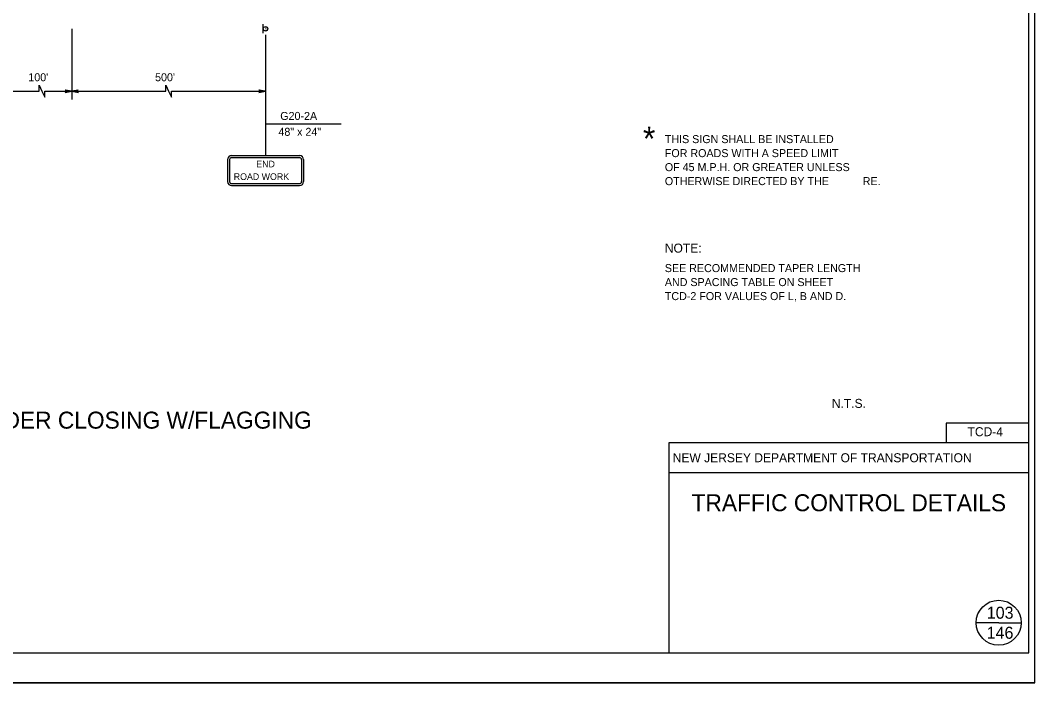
# Model space of a CAD drawing. Extents: x 499945 to 500993, y 499985 to 500645.
# Drawn here: x 500486 to 500993, y 499985 to 500316 of the extents above; entities that cross this region are included whole.
import ezdxf

# ---------------------------------------------------------------- set-up
doc = ezdxf.new("R2010")
doc.units = 0
for name, color, linetype in [('1', 7, 'Continuous'), ('24', 7, 'Continuous'), ('39', 7, 'Continuous'), ('41', 7, 'Continuous'), ('5', 7, 'Continuous'), ('56', 7, 'Continuous'), ('60', 7, 'Continuous'), ('63', 7, 'Continuous')]:
    doc.layers.add(name, color=color, linetype=linetype)

msp = doc.modelspace()

# ---------------------------------------------------------------- linework, layer by layer
at = {"layer": '1'}
for p, q in [((500990, 500000), (500990, 500630)), ((500511.53, 500312.02), (500511.53, 500276.67)), ((500608.46, 500309.07), (500608.46, 500248.59)), ((500495.2, 500280.81), (500495.2, 500283.81)), ((500495.2, 500283.81), (500496.64, 500280.81)), ((500558.56, 500280.81), (500558.56, 500283.81)), ((500558.56, 500283.81), (500560, 500280.81)), ((500481.76, 500280.81), (500495.2, 500280.81)), ((500496.64, 500280.81), (500498.09, 500277.82)), ((500498.09, 500277.82), (500498.09, 500280.81)), ((500498.09, 500280.81), (500511.53, 500280.81)), ((500511.53, 500280.81), (500558.56, 500280.81)), ((500560, 500280.81), (500561.44, 500277.82)), ((500561.44, 500277.82), (500561.44, 500280.81)), ((500561.44, 500280.81), (500608.46, 500280.81)), ((500608.46, 500264.46), (500646.19, 500264.46)), ((500990, 500114.84), (500948.66, 500114.84)), ((500948.66, 500114.84), (500948.66, 500105)), ((500990, 500105), (500810, 500105)), ((500810, 500105), (500810, 500000)), ((500990, 500090), (500810, 500090)), ((500975, 500015), (500963.75, 500015)), ((500975, 500015), (500986.25, 500015)), ((500000, 500000), (500990, 500000)), ((500993, 499985), (499944.83, 499985))]:
    msp.add_line(p, q, dxfattribs=at)
msp.add_circle((500975, 500015), 11.25, dxfattribs=at)
at = {"layer": '24'}
for points in [[(500511.53, 500280.81), (500508.21, 500281.4), (500509, 500280.81), (500508.23, 500280.23), (500511.53, 500280.81), (500511.31, 500280.81), (500508.3, 500281.36), (500509.07, 500280.81), (500508.36, 500280.28), (500511.19, 500280.8), (500511.08, 500280.81), (500508.5, 500281.27), (500509.08, 500280.81), (500508.49, 500280.36), (500511.03, 500280.81), (500510.92, 500280.8), (500508.67, 500281.2), (500509.11, 500280.81), (500508.66, 500280.41), (500510.6, 500280.8), (500510.41, 500280.8), (500508.84, 500281.12), (500509.14, 500280.82), (500508.81, 500280.49), (500510.38, 500280.81), (500510.2, 500280.82), (500509.02, 500281.03), (500509.24, 500280.8), (500509, 500280.57), (500510.04, 500280.81), (500509.87, 500280.83), (500509.16, 500280.97), (500509.28, 500280.81), (500509.08, 500280.63), (500509.79, 500280.81), (500509.32, 500280.92), (500509.39, 500280.8), (500509.18, 500280.67), (500509.67, 500280.8), (500509.36, 500280.87), (500509.49, 500280.77), (500509.34, 500280.71), (500509.49, 500280.81), (500509.41, 500280.82)], [(500511.53, 500280.81), (500514.86, 500280.23), (500514.06, 500280.81), (500514.84, 500281.39), (500511.53, 500280.81), (500511.75, 500280.82), (500514.76, 500280.27), (500514, 500280.82), (500514.71, 500281.35), (500511.87, 500280.83), (500511.98, 500280.81), (500514.56, 500280.35), (500513.98, 500280.82), (500514.58, 500281.27), (500512.04, 500280.81), (500512.15, 500280.83), (500514.4, 500280.42), (500513.96, 500280.81), (500514.41, 500281.22), (500512.47, 500280.83), (500512.65, 500280.83), (500514.23, 500280.51), (500513.93, 500280.8), (500514.26, 500281.13), (500512.69, 500280.81), (500512.87, 500280.8), (500514.05, 500280.6), (500513.82, 500280.83), (500514.07, 500281.06), (500513.03, 500280.81), (500513.2, 500280.8), (500513.91, 500280.66), (500513.79, 500280.82), (500513.99, 500281), (500513.28, 500280.81), (500513.75, 500280.7), (500513.68, 500280.83), (500513.88, 500280.96), (500513.4, 500280.83), (500513.7, 500280.75), (500513.58, 500280.85), (500513.72, 500280.91), (500513.58, 500280.82), (500513.65, 500280.8)], [(500608.46, 500280.81), (500605.14, 500281.4), (500605.93, 500280.81), (500605.15, 500280.23), (500608.46, 500280.81), (500608.24, 500280.81), (500605.23, 500281.36), (500605.99, 500280.81), (500605.29, 500280.28), (500608.12, 500280.8), (500608.01, 500280.81), (500605.43, 500281.27), (500606.01, 500280.81), (500605.41, 500280.36), (500607.96, 500280.81), (500607.85, 500280.8), (500605.59, 500281.2), (500606.03, 500280.81), (500605.59, 500280.41), (500607.53, 500280.8), (500607.34, 500280.8), (500605.76, 500281.12), (500606.07, 500280.82), (500605.74, 500280.49), (500607.31, 500280.81), (500607.13, 500280.82), (500605.94, 500281.03), (500606.17, 500280.8), (500605.92, 500280.57), (500606.97, 500280.81), (500606.8, 500280.83), (500606.09, 500280.97), (500606.2, 500280.81), (500606.01, 500280.63), (500606.71, 500280.81), (500606.25, 500280.92), (500606.31, 500280.8), (500606.11, 500280.67), (500606.6, 500280.8), (500606.29, 500280.87), (500606.42, 500280.77), (500606.27, 500280.71), (500606.42, 500280.81), (500606.34, 500280.82)]]:
    msp.add_lwpolyline(points, dxfattribs=at)
at = {"layer": '41'}
msp.add_line((500969.33, 500109.92), (500969.33, 500109.92), dxfattribs=at)
msp.add_lwpolyline([(499944.83, 499985), (500993, 499985), (500993, 500645), (499944.83, 500645)], close=True, dxfattribs=at)
at = {"layer": '56'}
for p, q in [((500607.34, 500309.77), (500607.34, 500314.27)), ((500589.47, 500246.59), (500589.47, 500235.6)), ((500590.47, 500246.59), (500590.47, 500235.6)), ((500591.47, 500248.59), (500625.45, 500248.59)), ((500591.47, 500247.59), (500625.45, 500247.59)), ((500626.45, 500246.59), (500626.45, 500235.6)), ((500627.45, 500246.59), (500627.45, 500235.6)), ((500591.47, 500234.6), (500625.45, 500234.6)), ((500591.47, 500233.6), (500625.45, 500233.6))]:
    msp.add_line(p, q, dxfattribs=at)
msp.add_circle((500608.46, 500312.02), 1.12, dxfattribs=at)
for centre, radius, start, end in [((500591.47, 500246.59), 2, 90, 180), ((500591.47, 500246.59), 0.999, 90, 180), ((500625.45, 500246.59), 2, 0, 90), ((500625.45, 500246.59), 0.999, 0, 90), ((500591.47, 500235.6), 2, 180, 270), ((500591.47, 500235.6), 0.999, 180, 270), ((500625.45, 500235.6), 2, 270, 0), ((500625.45, 500235.6), 0.999, 270, 0)]:
    msp.add_arc(centre, radius, start, end, dxfattribs=at)
at = {"layer": '60'}
for p, q in [((500608.46, 500248.59), (500608.46, 500248.59)), ((500608.46, 500233.6), (500608.46, 500233.6))]:
    msp.add_line(p, q, dxfattribs=at)
msp.add_circle((500608.46, 500312.02), 1.12, dxfattribs=at)

# ---------------------------------------------------------------- texts
at = {"layer": '1'}
for s, height, p in [("100'", 4, (500489.86, 500285.78)), ("500'", 4, (500553.22, 500285.78)), ('G20-2A', 4, (500615.8, 500266.43)), ('48" x 24"', 4, (500614.89, 500258.49)), ('*', 11.99, (500797.11, 500251.1)), ('THIS SIGN SHALL BE INSTALLED', 4, (500808.08, 500254.84)), ('FOR ROADS WITH A SPEED LIMIT', 4, (500808.08, 500247.84)), ('OF 45 M.P.H. OR GREATER UNLESS ', 4, (500808.08, 500240.84)), ('OTHERWISE DIRECTED BY THE ', 4, (500808.08, 500233.84)), ('RE.', 4, (500907.01, 500233.84)), ('N.T.S.', 4.5, (500891.56, 500122.44)), ('TCD-4', 4.5, (500959.42, 500108.27)), ('NEW JERSEY DEPARTMENT OF TRANSPORTATION', 4.5, (500812.02, 500095.25)), ('TRAFFIC CONTROL DETAILS', 8.5, (500821.44, 500070.75))]:
    msp.add_text(s, height=height, dxfattribs=at).set_placement(p)
at = {"layer": '39'}
for s, height, p in [('END', 3.3, (500603.81, 500242.74)), ('ROAD WORK', 3.3, (500592.54, 500236.44)), ('146', 6, (500968.97, 500007))]:
    msp.add_text(s, height=height, dxfattribs=at).set_placement(p)
at = {"layer": '5'}
for s, height, p in [('NOTE:', 4.5, (500808.08, 500200.09)), ('SEE RECOMMENDED TAPER LENGTH', 4, (500808.08, 500190.34)), ('AND SPACING TABLE ON SHEET', 4, (500808.08, 500183.34)), ('TCD-2 FOR VALUES OF L, B AND D.', 4, (500808.08, 500176.34)), ('2 LANES, UNDIVIDED, LANE & SHOULDER CLOSING W/FLAGGING', 8.5, (500272.81, 500112.06))]:
    msp.add_text(s, height=height, dxfattribs=at).set_placement(p)
at = {"layer": '56'}
msp.add_text('S', height=1.5, dxfattribs=at).set_placement((500608, 500311.27))
at = {"layer": '63'}
msp.add_text('103', height=6, dxfattribs=at).set_placement((500969.02, 500017))

doc.saveas('drawing.dxf')
